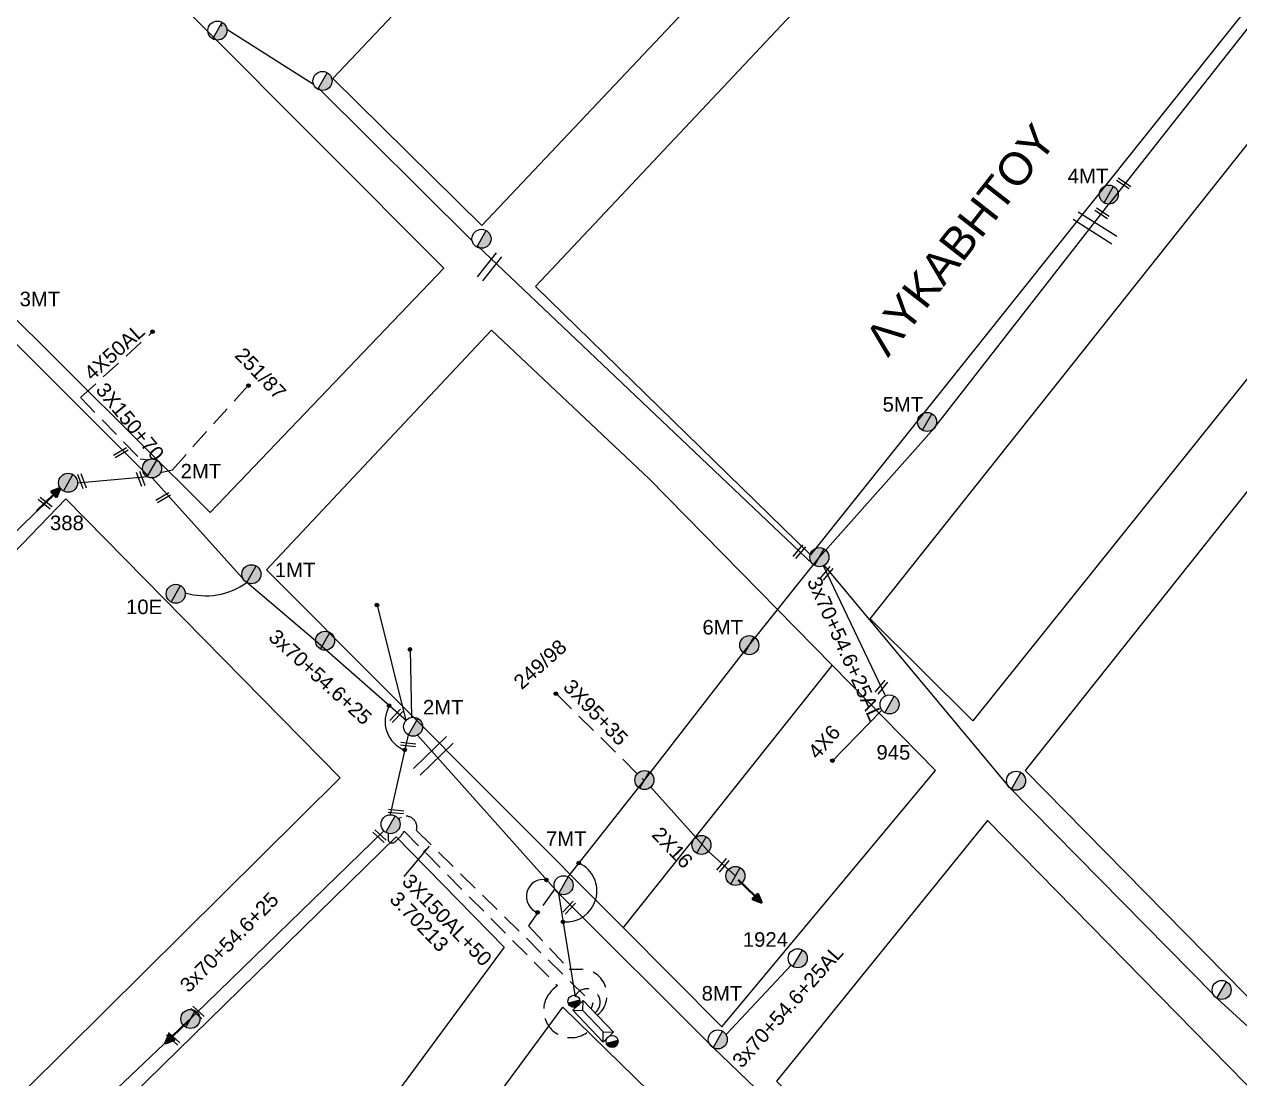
# Model space of a CAD drawing. Header units: millimetres. Extents: x -2449 to 2989, y 8 to 1056.
# Drawn here: x 960.7 to 1111.1, y 272.8 to 403.4 of the extents above; entities that cross this region are included whole.
import ezdxf

# ---------------------------------------------------------------- set-up
doc = ezdxf.new("R2010")
doc.units = ezdxf.units.MM
doc.linetypes.add('DASHED', pattern=[19.05, 12.7, -6.35])
for name, color, linetype in [('Άγνωστα', 7, 'Continuous'), ('Γυμνά εναέρια ΧΤ και ΦΟΠ (3Φ)   4x50+16AL', 7, 'Continuous'), ('Επίτονοι', 7, 'Continuous'), ('Επιγραφές - Σχήματα', 7, 'Continuous'), ('Καλώδια ΧΤ   3x150+70 XLPE', 7, 'DASHED'), ('Καλώδια ΧΤ   3x150AL+50CU', 7, 'DASHED'), ('Καλώδια ΧΤ   3x150AL+50XLPE', 7, 'DASHED'), ('Καλώδια ΧΤ   4x50AL', 7, 'DASHED'), ('Μηχανική τομή', 7, 'Continuous'), ('Στύλος Ξύλινος', 7, 'Continuous'), ('Στύλος Ξύλινος @ 1', 7, 'Continuous'), ('Στύλος ΦΜ', 7, 'Continuous'), ('Στύλος ΦΜ @ 1', 7, 'Continuous'), ('Συνδέσεις', 7, 'Continuous'), ('Συνεστραμμένα ΧΤ   3x70+54.6+25 AL', 7, 'SYN_LINE'), ('Τομή', 7, 'Continuous'), ('Υποσταθμός εναέριος 2 στύλων', 7, 'Continuous'), ('Υποσταθμός πόλεως', 7, 'Continuous'), ('Υπόβαθρο ΔΕΗ', 7, 'Continuous')]:
    doc.layers.add(name, color=color, linetype=linetype)
doc.styles.add('arial', font='arial.ttf')
doc.styles.get("Standard").update_dxf_attribs({"font": 'arial.ttf'})
doc.linetypes.add('SYN_LINE', pattern='A,0.5,-0.0001,["/\\/\\/\\/",Standard,S=0.1,R=0,X=0,Y=-0.05],-0.25', length=0.7501)
doc.dimstyles.new('ISO-25', dxfattribs={"dimtxt": 2.5, "dimasz": 2.5, "dimexe": 1.25, "dimexo": 0.625, "dimtad": 1, "dimtxsty": 'Standard', "dimcen": 2.5, "dimadec": 0, "dimazin": 0, "dimtfac": 1, "dimtmove": 0, "dimatfit": 3, "dimfxl": 1, "dimarcsym": 0})

# ---------------------------------------------------------------- blocks, each defined once
blk = doc.blocks.new('ΥΠΑΡΧΩΝ ΤΣΙΜΕΝΤΕΝΙΟΣ ΣΤΥΛΟΣ')
at = {"layer": 'Στύλος ΦΜ'}
blk.add_hatch(color=7, dxfattribs=at).paths.add_polyline_path([(-1.29, -2.28, 0.574793), (2.62, 0, 0.268822), (1.3, 2.27)])
at = {"layer": 'Στύλος ΦΜ', "color": 7}
blk.add_line((-1.29, -2.28), (1.3, 2.27), dxfattribs=at)
blk.add_circle((0, 0), 2.62, dxfattribs=at)
at = {"layer": 'Στύλος ΦΜ', "flags": 4}
for tag, p in [('ΑΡΙΘΜΟΣ', (-4.68, 8.05)), ('ΤΥΠΟΣ', (-4.91, 3.03))]:
    blk.add_attdef(tag, p, '', height=4, dxfattribs=at)
blk = doc.blocks.new('ΥΠΑΡΧΩΝ ΞΥΛΙΝΟΣ ΣΤΥΛΟΣ')
at = {"layer": 'Στύλος Ξύλινος'}
h = blk.add_hatch(color=7, dxfattribs=at)
h.paths.add_polyline_path([(-2.62, 0, 0.270008), (-1.29, -2.28), (1.3, 2.27, 0.576266)])
h.paths.add_polyline_path([(-1.29, -2.28, 0.574793), (2.62, 0, 0.268822), (1.3, 2.27)])
at = {"layer": 'Στύλος Ξύλινος', "color": 7}
blk.add_line((-1.29, -2.28), (1.3, 2.27), dxfattribs=at)
blk.add_circle((0, 0), 2.62, dxfattribs=at)
at = {"layer": 'Στύλος Ξύλινος', "flags": 4}
for tag, p in [('ΑΡΙΘΜΟΣ', (-4.91, 8.6)), ('ΤΥΠΟΣ', (-4.85, 3.39))]:
    blk.add_attdef(tag, p, '', height=4, dxfattribs=at)
blk = doc.blocks.new('ΥΠΟΣΤΑΘΜΟΣ ΕΝΑΕΡΙΟΣ ΕΠΙ 2 ΣΤΥΛΩΝ')
at = {"layer": 'Υποσταθμός εναέριος 2 στύλων', "linetype": 'Continuous'}
for points in [[(-11.97, -2.11, 0.574793), (-8.45, -0.07, 0.268822), (-9.64, 1.98)], [(9.68, -2.15, 0.574793), (13.19, -0.1, 0.268822), (12.01, 1.95)]]:
    blk.add_hatch(color=256, dxfattribs=at).paths.add_polyline_path(points)
for p, q in [((-11.97, -2.11), (-9.64, 1.98)), ((9.68, -2.15), (12.01, 1.95))]:
    blk.add_line(p, q, dxfattribs=at)
for centre in [(-10.81, -0.07), (10.84, -0.1)]:
    blk.add_circle(centre, 2.36, dxfattribs=at)
at = {"layer": 'Υποσταθμός πόλεως', "linetype": 'Continuous', "ltscale": 40}
blk.add_lwpolyline([(-8.57, 2.82), (8.57, 2.82), (8.57, -2.82), (-8.57, -2.82)], close=True, dxfattribs=at)
for points in [[(-5.75, 0), (-8.57, 2.82)], [(-8.57, -2.82), (-5.75, 0)], [(-5.75, 0), (5.75, 0)], [(5.75, 0), (8.57, 2.82)], [(8.57, -2.82), (5.75, 0)]]:
    blk.add_lwpolyline(points, dxfattribs=at)
at = {"layer": 'Υποσταθμός εναέριος 2 στύλων', "ltscale": 40, "flags": 1}
for tag, p in [('ΜΕΤΑΣΧΗΜΑΤΙΣΜΟΣ', (14.09, 2.51)), ('ΙΣΧΥΣ', (14.07, -0.28)), ('ΑΡΙΘΜΟΣ', (14.19, -3))]:
    blk.add_attdef(tag, p, '', height=1.8, dxfattribs=at)
blk = doc.blocks.new('ΜΗΧΑΝΙΚΗ ΤΟΜΗ')
at = {"layer": 'Μηχανική τομή', "ltscale": 40}
for p, q in [((-1.89, 0.78), (1.89, 0.78)), ((1.89, 0), (-1.89, 0))]:
    blk.add_line(p, q, dxfattribs=at)
blk = doc.blocks.new('ΕΠΙΤΟΝΟΣ')
at = {"layer": 'Επίτονοι', "lineweight": 40, "ltscale": 40}
blk.add_hatch(color=256, dxfattribs=at).paths.add_polyline_path([(-1.13, 6.47), (0, 9.1), (1.13, 6.47)])
for p, q in [((-1.13, 6.47), (0, 9.1)), ((0, 9.1), (1.13, 6.47)), ((1.13, 6.47), (-1.13, 6.47)), ((-1.13, 6.47), (0, 6.47)), ((0, 6.47), (0, 0))]:
    blk.add_line(p, q, dxfattribs=at)
blk = doc.blocks.new('_ΣΥΝΔΕΣΗ')
at = {"layer": 'Συνδέσεις', "linetype": 'SYN_LINE', "ltscale": 40}
blk.add_hatch(color=256, dxfattribs=at).paths.add_polyline_path([(0.5, -0.01, 1), (-0.5, -0.01, 1)])
at = {"layer": 'Συνδέσεις'}
blk.add_circle((0, -0.01), 0.5, dxfattribs=at)
blk = doc.blocks.new('ΤΟΜΗ')
at = {"layer": 'Τομή', "ltscale": 40}
for p, q in [((-5.68, 0), (5.68, 0)), ((5.68, -2.33), (-5.68, -2.33))]:
    blk.add_line(p, q, dxfattribs=at)

msp = doc.modelspace()

# ---------------------------------------------------------------- linework, layer by layer
at = {"layer": 'Άγνωστα', "color": 7, "linetype": 'SYN_LINE', "ltscale": 10}
msp.add_line((1060.73, 312.21), (1066.86, 318.46), dxfattribs=at)
at = {"layer": 'Άγνωστα', "linetype": 'SYN_LINE', "ltscale": 20}
for points in [[(985.01, 403.3), (985.16, 403.13)], [(1016.79, 375.92), (1058.3, 336.54)], [(1059.71, 336.38), (1082.56, 308.97), (1107.88, 283.26)]]:
    msp.add_lwpolyline(points, dxfattribs=at)
at = {"layer": 'Άγνωστα', "color": 151, "linetype": 'SYN_LINE', "ltscale": 15}
msp.add_lwpolyline([(985.76, 402.75), (996.5, 395.94)], dxfattribs=at)
at = {"layer": 'Άγνωστα', "color": 151, "linetype": 'SYN_LINE', "ltscale": 20}
msp.add_lwpolyline([(997.11, 395.45), (1016.14, 376.56)], dxfattribs=at)
at = {"layer": 'Άγνωστα', "color": 2, "linetype": 'Continuous', "ltscale": 20}
msp.add_lwpolyline([(1028.04, 297.82), (1037.46, 309.82), (1050.44, 326.51), (1059.11, 337.4), (1073.33, 353.35), (1094.94, 381.1)], dxfattribs=at)
at = {"layer": 'Άγνωστα', "color": 133, "linetype": 'SYN_LINE', "ltscale": 20}
msp.add_lwpolyline([(975.03, 349.57), (976, 349.46)], dxfattribs=at)
at = {"layer": 'Άγνωστα', "color": 2, "linetype": 'DASHED', "ltscale": 0.2}
msp.add_lwpolyline([(1036.58, 310.6), (1026.56, 320.5)], dxfattribs=at)
at = {"layer": 'Άγνωστα', "color": 2, "linetype": 'SYN_LINE', "ltscale": 20}
for points in [[(1037.43, 309.75), (1037.18, 310)], [(1048.72, 297.95), (1045.39, 300.99), (1038.25, 308.94)]]:
    msp.add_lwpolyline(points, dxfattribs=at)
at = {"layer": 'Άγνωστα', "color": 30, "linetype": 'DASHED', "ltscale": 0.2}
msp.add_lwpolyline([(1026.37, 296.34), (1023.12, 291.78), (1028.16, 286.39), (1029.71, 286.39)], dxfattribs=at)
msp.add_lwpolyline([(1029.71, 286.39, -0.698865), (1031.63, 280.7)], format="xyb", dxfattribs=at)
at = {"layer": 'Άγνωστα', "linetype": 'SYN_LINE', "ltscale": 15}
msp.add_lwpolyline([(1108.33, 282.8), (1118.99, 273.03)], dxfattribs=at)
at = {"layer": 'Άγνωστα', "color": 133, "linetype": 'SYN_LINE', "ltscale": 8}
msp.add_arc((983.14, 341.34), 8.72, 253.255, 305.7235, dxfattribs=at)
at = {"layer": 'Άγνωστα', "linetype": 'Continuous', "ltscale": 0.2}
for centre, radius, start, end in [((1027.75, 296.07), 3.83, 265.3497, 64.7884), ((1024.93, 295.41), 2.09, 77.6352, 252.0968)]:
    msp.add_arc(centre, radius, start, end, dxfattribs=at)
at = {"layer": 'Γυμνά εναέρια ΧΤ και ΦΟΠ (3Φ)   4x50+16AL', "color": 151, "ltscale": 0.2}
msp.add_lwpolyline([(1170.31, 476.7), (1094.94, 381.1)], dxfattribs=at)
at = {"layer": 'Γυμνά εναέρια ΧΤ και ΦΟΠ (3Φ)   4x50+16AL', "color": 133, "linetype": 'SYN_LINE', "ltscale": 10}
msp.add_lwpolyline([(967.3, 346.61), (975.93, 347.37)], dxfattribs=at)
at = {"layer": 'Γυμνά εναέρια ΧΤ και ΦΟΠ (3Φ)   4x50+16AL', "color": 133, "ltscale": 0.2}
msp.add_lwpolyline([(868.76, 245.76), (891.43, 270.09), (914.77, 295.16), (941.3, 322.51), (965.14, 345.96)], dxfattribs=at)
at = {"layer": 'Επιγραφές - Σχήματα', "color": 7, "ltscale": 0.15}
msp.add_arc((1009.1, 317.05), 3.74, 148.6457, 250.1632, dxfattribs=at)
at = {"layer": 'Επιγραφές - Σχήματα', "color": 2, "linetype": 'DASHED', "ltscale": 0.2}
msp.add_arc((1030.33, 282.32), 1.65, 307.6125, 149.6019, dxfattribs=at)
at = {"layer": 'Καλώδια ΧΤ   3x150AL+50CU', "color": 133, "ltscale": 0.2}
msp.add_lwpolyline([(967.68, 357.14), (975.03, 349.57)], dxfattribs=at)
at = {"layer": 'Καλώδια ΧΤ   3x150AL+50XLPE', "color": 133, "ltscale": 0.2}
msp.add_lwpolyline([(1006.97, 305.07), (1007.39, 305.24, -0.63433), (1009.24, 303.56), (1031.07, 282.16)], format="xyb", dxfattribs=at)
at = {"layer": 'Καλώδια ΧΤ   3x150AL+50XLPE', "color": 27, "ltscale": 0.2}
msp.add_lwpolyline([(1005.73, 303.22), (1005.73, 302.5, 0.612744), (1006.49, 302.11, 0.108778), (1007.72, 303.49), (1026.68, 284.39), (1026.05, 283.79, 1.022692), (1030.82, 278.97, -2.050369)], format="xyb", dxfattribs=at)
at = {"layer": 'Καλώδια ΧΤ   3x150AL+50XLPE', "color": 2, "linetype": 'SYN_LINE', "ltscale": 15}
msp.add_lwpolyline([(1028.94, 282.97), (1026.87, 295.78)], dxfattribs=at)
at = {"layer": 'Καλώδια ΧΤ   3x150AL+50XLPE', "color": 133, "ltscale": 0.2}
msp.add_lwpolyline([(1031.07, 282.16), (1030.85, 281.53)], dxfattribs=at)
at = {"layer": 'Καλώδια ΧΤ   4x50AL', "color": 133, "ltscale": 0.2}
for points in [[(967.67, 357.15), (976.65, 365.35)], [(977.57, 347.88), (979.03, 348.22), (988.38, 358.64)]]:
    msp.add_lwpolyline(points, dxfattribs=at)
at = {"layer": 'Συνεστραμμένα ΧΤ   3x70+54.6+25 AL', "color": 2, "linetype": 'SYN_LINE', "ltscale": 20}
msp.add_line((1067.3, 320.23), (1059.61, 336.33), dxfattribs=at)
at = {"layer": 'Συνεστραμμένα ΧΤ   3x70+54.6+25 AL', "color": 133, "linetype": 'SYN_LINE', "ltscale": 20}
for points in [[(976.01, 347.5), (957.6, 365.86)], [(987.73, 334.81), (976.51, 347.21)]]:
    msp.add_lwpolyline(points, dxfattribs=at)
at = {"layer": 'Συνεστραμμένα ΧΤ   3x70+54.6+25 AL', "color": 133, "linetype": 'SYN_LINE', "ltscale": 10}
for points in [[(1007.99, 317.16), (996.76, 327.06), (988.23, 334.26)], [(1008.65, 317.59), (1008.49, 325.96)], [(1006.04, 305.53), (1008.25, 315.4)]]:
    msp.add_lwpolyline(points, dxfattribs=at)
at = {"layer": 'Συνεστραμμένα ΧΤ   3x70+54.6+25 AL', "color": 133, "linetype": 'SYN_LINE', "ltscale": 15}
msp.add_lwpolyline([(1007.95, 317.2), (1004.4, 331.47)], dxfattribs=at)
at = {"layer": 'Συνεστραμμένα ΧΤ   3x70+54.6+25 AL', "color": 30, "linetype": 'SYN_LINE', "ltscale": 20}
msp.add_lwpolyline([(1009.38, 315.38), (1026.87, 295.78), (1045.95, 276.69), (1063.9, 259.45), (1090.99, 231.04), (1115.9, 205.28), (1140.93, 179.79)], dxfattribs=at)
at = {"layer": 'Συνεστραμμένα ΧΤ   3x70+54.6+25 AL', "color": 27, "linetype": 'SYN_LINE', "ltscale": 20}
msp.add_lwpolyline([(931.52, 230.63), (958.36, 258.5), (980.4, 279.43), (1005.19, 303.53)], dxfattribs=at)
at = {"layer": 'Συνεστραμμένα ΧΤ   3x70+54.6+25 AL', "color": 30, "linetype": 'SYN_LINE', "ltscale": 10}
msp.add_lwpolyline([(1047.56, 278.3), (1055.63, 286.89)], dxfattribs=at)
at = {"layer": 'Υπόβαθρο ΔΕΗ'}
for points in [[(998.9, 396.66), (1118.73, 523.09), (1138, 506.16), (1017.34, 378.44), (998.9, 396.66)], [(1023.99, 370.89), (1145.16, 499.68), (1169.84, 477.71), (1058, 337.68), (1023.99, 370.89)], [(1177.59, 470.92), (1190.69, 457.54), (1078.11, 317.14), (1065.41, 329.76), (1177.59, 470.92)], [(1203.37, 423.32), (1213.29, 433.01), (1196.16, 451.26), (1084.58, 311.01)], [(1084.58, 311.01), (1119.25, 275.78), (1244.37, 400.4), (1220.71, 425)], [(983.7, 342.91), (1012.64, 373.16), (967.17, 418.8), (939.32, 387.09), (983.7, 342.91)], [(990.66, 335.85), (1018.55, 365.48), (1038.03, 347.08), (1060.71, 324.05)], [(869.94, 245.04), (913.84, 290.77), (938.71, 316.49), (965.84, 344.64), (999.78, 310.09), (902.59, 213.73), (869.96, 245.05)], [(990.66, 335.85), (1034.81, 291.58)], [(1047.04, 279.28), (1073.48, 310.98), (1060.71, 324.05), (1034.81, 291.58), (1047.04, 279.28)], [(1136.96, 188.04), (1165.1, 217.98), (1079.94, 304.79), (1053.81, 272.56), (1136.96, 188.04)], [(909.75, 207.16), (975.86, 272.6), (1006.71, 302.79), (1020.09, 289.14), (938.8, 178.92)], [(946.23, 171.7), (1027.34, 281.71), (1039.92, 269.44), (953.78, 164.37), (946.23, 171.7)]]:
    msp.add_lwpolyline(points, dxfattribs=at)

# ---------------------------------------------------------------- block references
at = {"layer": 'Επίτονοι'}
for p, xscale, yscale, zscale, rotation in [((962.27, 343.12), 0.4499999999998552, 0.4499999999998552, 0.4499999999998552, 314.4262990540331), ((1049.08, 297.47), 0.4499999999996779, 0.4499999999996779, 0.4499999999996779, 225.4713126767563), ((981.07, 280.05), 0.4499999999998316, 0.4499999999998316, 0.4499999999998316, 134.1184597243315)]:
    msp.add_blockref('ΕΠΙΤΟΝΟΣ', p, dxfattribs=dict(at, xscale=xscale, yscale=yscale, zscale=zscale, rotation=rotation))
at = {"layer": 'Μηχανική τομή'}
for p, xscale, yscale, zscale, rotation in [((1096.68, 383.5), 0.5000000000000345, 0.5000000000000345, 0.5000000000000345, 326.3003763124717), ((1094, 379.8), 0.5000000000000345, 0.5000000000000345, 0.5000000000000345, 326.3003763124717), ((972.75, 350.17), 0.4999999999999996, 0.4999999999999996, 0.4999999999999996, 30.13463531064678), ((968.03, 346.88), 0.5000000000000131, 0.5000000000000131, 0.5000000000000131, 110.6709136179285), ((975.28, 347.15), 0.5000000000000132, 0.5000000000000132, 0.5000000000000132, 110.6709136179285), ((963.39, 344.25), 0.5000000000000118, 0.5000000000000118, 0.5000000000000118, 141.6316657545122), ((977.99, 344.59), 0.4999999999999994, 0.4999999999999994, 0.4999999999999994, 30.1346353106468), ((1056.78, 337.96), 0.5000000000000893, 0.5000000000000893, 0.5000000000000893, 50.58924433222166), ((1060.17, 335.28), 0.5000000000000893, 0.5000000000000893, 0.5000000000000893, 50.58924433222166), ((1066.94, 321.19), 0.5000000000000893, 0.5000000000000893, 0.5000000000000893, 50.58924433222166), ((1006.89, 317.62), 0.4999999999999989, 0.4999999999999989, 0.4999999999999989, 46.46598332618142), ((1008.2, 314.02), 0.4999999999999993, 0.4999999999999993, 0.4999999999999993, 354.1294130425397), ((1006.7, 305.71), 0.4999999999999993, 0.4999999999999993, 0.4999999999999993, 354.1294130425397), ((1004.53, 302.73), 0.4999999999999998, 0.4999999999999998, 0.4999999999999998, 317.2928800074006), ((1047.32, 299.14), 0.5000000000000893, 0.5000000000000893, 0.5000000000000893, 50.58924433222166), ((1028.29, 293.88), 0.4999999999999988, 0.4999999999999988, 0.4999999999999988, 46.46598332618142), ((982, 280.89), 0.4999999999999998, 0.4999999999999998, 0.4999999999999998, 317.2928800074006), ((979, 277.65), 0.4999999999999998, 0.4999999999999998, 0.4999999999999998, 317.2928800074006)]:
    msp.add_blockref('ΜΗΧΑΝΙΚΗ ΤΟΜΗ', p, dxfattribs=dict(at, xscale=xscale, yscale=yscale, zscale=zscale, rotation=rotation))
at = {"layer": 'Μηχανική τομή', "rotation": 51.5881066260887}
msp.add_blockref('ΜΗΧΑΝΙΚΗ ΤΟΜΗ', (1018.59, 373.09), dxfattribs=at)
at = {"layer": 'Στύλος Ξύλινος @ 1', "ltscale": 40}
ref = msp.add_blockref('ΥΠΑΡΧΩΝ ΞΥΛΙΝΟΣ ΣΤΥΛΟΣ', (1094.94, 382.28), dxfattribs=dict(at, xscale=0.4499999999998181, yscale=0.4499999999998181, zscale=0.4499999999998181))
ref.add_attrib('ΤΥΠΟΣ', '4ΜΤ', (1089.85, 383.69), dxfattribs={"layer": 'Στύλος Ξύλινος', "height": 1.8, "flags": 4})
ref = msp.add_blockref('ΥΠΑΡΧΩΝ ΞΥΛΙΝΟΣ ΣΤΥΛΟΣ', (1072.45, 354.14), dxfattribs=dict(at, xscale=0.4499999999998181, yscale=0.4499999999998181, zscale=0.4499999999998181))
ref.add_attrib('ΤΥΠΟΣ', '5ΜΤ', (1066.94, 355.42), dxfattribs={"layer": 'Στύλος Ξύλινος', "height": 1.8, "flags": 4})
ref = msp.add_blockref('ΥΠΑΡΧΩΝ ΞΥΛΙΝΟΣ ΣΤΥΛΟΣ', (976.51, 348.39), dxfattribs=dict(at, xscale=0.4499999999998181, yscale=0.4499999999998181, zscale=0.4499999999998181))
ref.add_attrib('ΤΥΠΟΣ', '2ΜΤ', (980.05, 347.15), dxfattribs={"layer": 'Στύλος Ξύλινος', "height": 1.8, "flags": 4})
ref = msp.add_blockref('ΥΠΑΡΧΩΝ ΞΥΛΙΝΟΣ ΣΤΥΛΟΣ', (966.12, 346.61), dxfattribs=dict(at, xscale=0.4499999999998181, yscale=0.4499999999998181, zscale=0.4499999999998181))
ref.add_attrib('ΑΡΙΘΜΟΣ', '388', (963.88, 340.74), dxfattribs={"layer": 'Στύλος Ξύλινος', "height": 1.8, "flags": 4})
at = {"layer": 'Στύλος Ξύλινος @ 1', "ltscale": 40, "xscale": 0.4499999999998181, "yscale": 0.4499999999998181, "zscale": 0.4499999999998181}
for p in [(1059.11, 337.4), (997.93, 327.06), (1037.46, 309.82), (1044.52, 301.78), (1048.72, 297.95), (981.26, 280.24)]:
    msp.add_blockref('ΥΠΑΡΧΩΝ ΞΥΛΙΝΟΣ ΣΤΥΛΟΣ', p, dxfattribs=at)
at = {"layer": 'Στύλος Ξύλινος @ 1', "ltscale": 40}
ref = msp.add_blockref('ΥΠΑΡΧΩΝ ΞΥΛΙΝΟΣ ΣΤΥΛΟΣ', (988.81, 335.29), dxfattribs=dict(at, xscale=0.4499999999998181, yscale=0.4499999999998181, zscale=0.4499999999998181))
ref.add_attrib('ΤΥΠΟΣ', '1ΜΤ', (991.71, 334.93), dxfattribs={"layer": 'Στύλος Ξύλινος', "height": 1.8, "flags": 4})
ref = msp.add_blockref('ΥΠΑΡΧΩΝ ΞΥΛΙΝΟΣ ΣΤΥΛΟΣ', (979.45, 332.87), dxfattribs=dict(at, xscale=0.4499999999998181, yscale=0.4499999999998181, zscale=0.4499999999998181))
ref.add_attrib('ΑΡΙΘΜΟΣ', '10Ε', (973.29, 330.35), dxfattribs={"layer": 'Στύλος Ξύλινος', "height": 1.8, "flags": 4})
ref = msp.add_blockref('ΥΠΑΡΧΩΝ ΞΥΛΙΝΟΣ ΣΤΥΛΟΣ', (1050.44, 326.51), dxfattribs=dict(at, xscale=0.4499999999998181, yscale=0.4499999999998181, zscale=0.4499999999998181))
ref.add_attrib('ΤΥΠΟΣ', '6ΜΤ', (1044.64, 327.83), dxfattribs={"layer": 'Στύλος Ξύλινος', "height": 1.8, "flags": 4})
at = {"layer": 'Στύλος ΦΜ @ 1', "ltscale": 40, "xscale": 0.4499999999998181, "yscale": 0.4499999999998181, "zscale": 0.4499999999998181}
for p in [(984.6, 402.58), (997.61, 396.34), (1017.29, 376.81), (1083.46, 309.73), (1006.04, 304.35), (1108.91, 283.83)]:
    msp.add_blockref('ΥΠΑΡΧΩΝ ΤΣΙΜΕΝΤΕΝΙΟΣ ΣΤΥΛΟΣ', p, dxfattribs=at)
at = {"layer": 'Στύλος ΦΜ @ 1', "ltscale": 40}
ref = msp.add_blockref('ΥΠΑΡΧΩΝ ΤΣΙΜΕΝΤΕΝΙΟΣ ΣΤΥΛΟΣ', (957.84, 366.29), dxfattribs=dict(at, xscale=0.4499999999998181, yscale=0.4499999999998181, zscale=0.4499999999998181))
ref.add_attrib('ΤΥΠΟΣ', '3ΜΤ', (960.12, 368.46), dxfattribs={"layer": 'Στύλος ΦΜ', "height": 1.8, "flags": 4})
ref = msp.add_blockref('ΥΠΑΡΧΩΝ ΤΣΙΜΕΝΤΕΝΙΟΣ ΣΤΥΛΟΣ', (1008.83, 316.42), dxfattribs=dict(at, xscale=0.4499999999998181, yscale=0.4499999999998181, zscale=0.4499999999998181))
ref.add_attrib('ΤΥΠΟΣ', '2ΜΤ', (1010.04, 317.93), dxfattribs={"layer": 'Στύλος ΦΜ', "height": 1.8, "flags": 4})
ref = msp.add_blockref('ΥΠΑΡΧΩΝ ΤΣΙΜΕΝΤΕΝΙΟΣ ΣΤΥΛΟΣ', (1067.8, 319.17), dxfattribs=dict(at, xscale=0.4499999999998181, yscale=0.4499999999998181, zscale=0.4499999999998181))
ref.add_attrib('ΤΥΠΟΣ', '945', (1066.18, 312.34), dxfattribs={"layer": 'Στύλος ΦΜ', "height": 1.8, "flags": 4})
ref = msp.add_blockref('ΥΠΑΡΧΩΝ ΤΣΙΜΕΝΤΕΝΙΟΣ ΣΤΥΛΟΣ', (1027.45, 296.8), dxfattribs=dict(at, xscale=0.4499999999998181, yscale=0.4499999999998181, zscale=0.4499999999998181))
ref.add_attrib('ΤΥΠΟΣ', '7ΜΤ', (1025.27, 301.67), dxfattribs={"layer": 'Στύλος ΦΜ', "height": 1.8, "flags": 4})
ref = msp.add_blockref('ΥΠΑΡΧΩΝ ΤΣΙΜΕΝΤΕΝΙΟΣ ΣΤΥΛΟΣ', (1056.43, 287.75), dxfattribs=dict(at, xscale=0.4499999999998181, yscale=0.4499999999998181, zscale=0.4499999999998181))
ref.add_attrib('ΤΥΠΟΣ', '1924', (1049.64, 289.18), dxfattribs={"layer": 'Στύλος ΦΜ', "height": 1.8, "flags": 4})
ref = msp.add_blockref('ΥΠΑΡΧΩΝ ΤΣΙΜΕΝΤΕΝΙΟΣ ΣΤΥΛΟΣ', (1046.54, 277.71), dxfattribs=dict(at, xscale=0.4499999999998181, yscale=0.4499999999998181, zscale=0.4499999999998181))
ref.add_attrib('ΤΥΠΟΣ', '8ΜΤ', (1044.54, 282.52), dxfattribs={"layer": 'Στύλος ΦΜ', "height": 1.8, "flags": 4})
at = {"layer": 'Συνδέσεις', "xscale": 0.4500000000000455, "yscale": 0.4500000000000455, "zscale": 0.4500000000000455}
for p in [(976.58, 365.31), (988.46, 358.64), (1004.35, 331.48), (1008.44, 325.98), (1026.5, 320.51), (1005.85, 319.01), (1007.78, 313.54), (1060.73, 312.22), (1029.33, 299.54), (1025.32, 297.46), (1024.23, 293.43), (1027.38, 292.26)]:
    msp.add_blockref('_ΣΥΝΔΕΣΗ', p, dxfattribs=at)
at = {"layer": 'Τομή'}
for p, xscale, yscale, zscale, rotation in [((1093.54, 378.64), 0.4999999999998142, 0.4999999999998142, 0.4999999999998142, 327.5077708196879), ((1010.93, 313.24), 0.499999999999718, 0.499999999999718, 0.499999999999718, 44.15699741408395)]:
    msp.add_blockref('ΤΟΜΗ', p, dxfattribs=dict(at, xscale=xscale, yscale=yscale, zscale=zscale, rotation=rotation))
at = {"layer": 'Υποσταθμός εναέριος 2 στύλων', "xscale": 0.3170552989002043, "yscale": 0.3170552989002043, "zscale": 0.3170552989002043, "rotation": 313.593047775332}
msp.add_blockref('ΥΠΟΣΤΑΘΜΟΣ ΕΝΑΕΡΙΟΣ ΕΠΙ 2 ΣΤΥΛΩΝ', (1031.11, 279.96), dxfattribs=at)

# ---------------------------------------------------------------- texts
at = {"layer": 'Άγνωστα', "linetype": 'SYN_LINE', "ltscale": 20, "char_height": 1.8, "width": 69.1904, "attachment_point": 1, "style": 'arial'}
for s, insert, rotation in [('3X95+35', (1028.58, 322.48), 313.8352), ('4X6', (1057.54, 313.46), 48.6437), ('2X16', (1039.55, 304.2), 313.8352)]:
    msp.add_mtext(s, dxfattribs=dict(at, insert=insert, rotation=rotation))
at = {"layer": 'Επιγραφές - Σχήματα', "insert": (1064.45, 364.47), "char_height": 4, "width": 157.7424, "attachment_point": 1, "rotation": 51.9842}
msp.add_mtext('\\pt128;ΛΥΚΑΒΗΤΟΥ', dxfattribs=at)
at = {"layer": 'Επιγραφές - Σχήματα', "linetype": 'SYN_LINE', "ltscale": 20, "char_height": 1.8, "width": 69.1904, "attachment_point": 1, "style": 'arial'}
for s, insert, rotation in [('251/87', (987.94, 363.53), 313.8352), ('249/98', (1021.07, 322.26), 41.6909), ('3.70213', (1007.09, 296.2), 313.8352)]:
    msp.add_mtext(s, dxfattribs=dict(at, insert=insert, rotation=rotation))
at = {"layer": 'Καλώδια ΧΤ   3x150+70 XLPE', "ltscale": 40, "insert": (970.84, 359.2), "char_height": 1.8, "width": 69.1904, "attachment_point": 1, "rotation": 309.4016, "style": 'arial'}
msp.add_mtext('3X150+70', dxfattribs=at)
at = {"layer": 'Καλώδια ΧΤ   3x150AL+50XLPE', "ltscale": 40, "insert": (1008.63, 298.4), "char_height": 1.8, "width": 69.1904, "attachment_point": 1, "rotation": 313.8352, "style": 'arial'}
msp.add_mtext('3X150AL+50', dxfattribs=at)
at = {"layer": 'Καλώδια ΧΤ   4x50AL', "ltscale": 40, "insert": (967.9, 360.5), "char_height": 1.8, "width": 69.1904, "attachment_point": 1, "rotation": 41.6909, "style": 'arial'}
msp.add_mtext('4X50AL', dxfattribs=at)
at = {"layer": 'Συνεστραμμένα ΧΤ   3x70+54.6+25 AL', "style": 'arial'}
for rotation, p in [(294.1374, (1057.54, 334.44)), (48.4056, (1049.51, 274.05))]:
    msp.add_text('3x70+54.6+25AL', height=1.8, rotation=rotation, dxfattribs=at).set_placement(p)
at = {"layer": 'Συνεστραμμένα ΧΤ   3x70+54.6+25 AL', "linetype": 'SYN_LINE', "ltscale": 20, "char_height": 1.8, "width": 69.1904, "attachment_point": 1, "style": 'arial'}
for insert, rotation in [((992.01, 328.65), 317.675), ((979.78, 284.65), 45.4454)]:
    msp.add_mtext('3x70+54.6+25', dxfattribs=dict(at, insert=insert, rotation=rotation))

# ---------------------------------------------------------------- leaders
at = {"layer": 'Επιγραφές - Σχήματα', "ltscale": 40}
msp.add_leader([(1010.81, 301.64), (1007.66, 297.88)], dimstyle='ISO-25', override={"dimasz": 1, "dimtad": 0}, dxfattribs=at)

doc.saveas('drawing.dxf')
